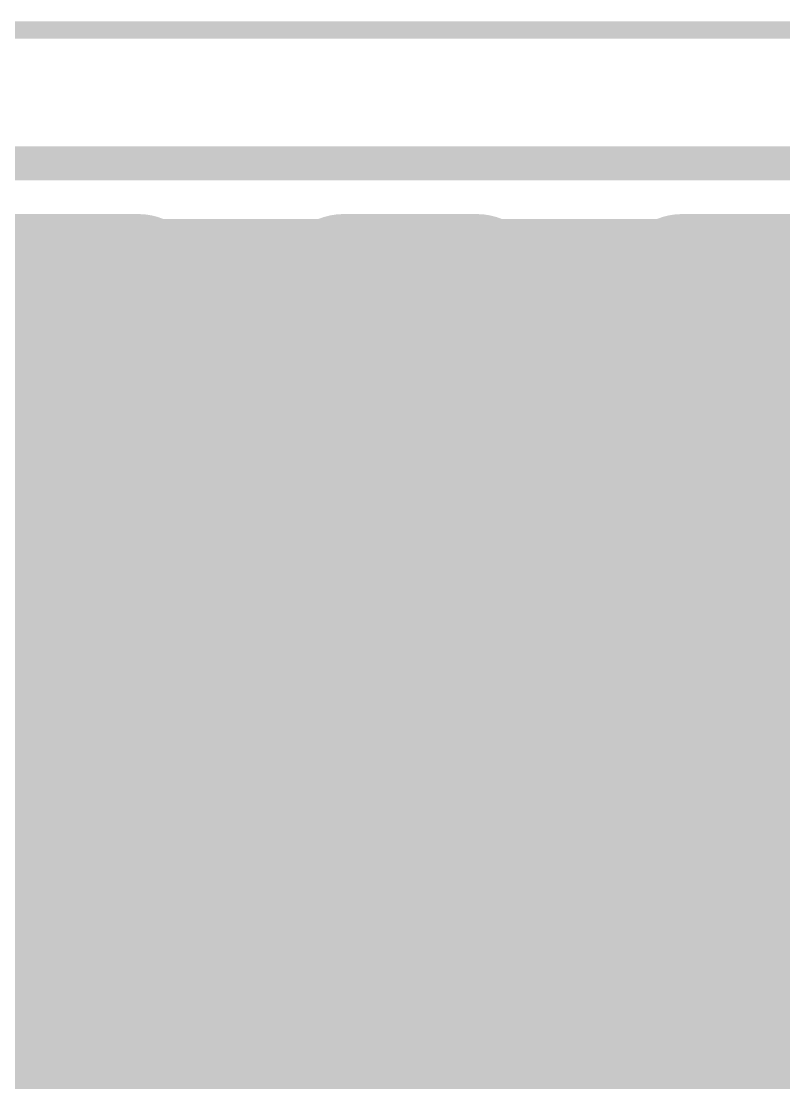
# Model space of a CAD drawing. Extents: x -1.3 to 57, y -0.1 to 23.2.
# Drawn here: x 5.2 to 10.92, y 13.11 to 21.07 of the extents above; entities that cross this region are included whole.
import ezdxf

# ---------------------------------------------------------------- set-up
doc = ezdxf.new("R2010")
doc.units = 0
for name, color, linetype in [('1', 12, 'CONTINUOUS'), ('16', 132, 'CONTINUOUS'), ('18', 110, 'CONTINUOUS'), ('20', 31, 'CONTINUOUS'), ('21', 253, 'CONTINUOUS'), ('39', 12, 'CONTINUOUS'), ('41', 12, 'CONTINUOUS')]:
    doc.layers.add(name, color=color, linetype=linetype)

# ---------------------------------------------------------------- blocks, each defined once
blk = doc.blocks.new('RECT')
blk.add_solid([(-0.5, -0.5), (0.5, -0.5), (-0.5, 0.5), (0.5, 0.5)])
blk = doc.blocks.new('RECT440000X320000R50')
at = {"const_width": 0.5}
blk.add_lwpolyline([(1.125, -0.5), (1.125, 0.5, 0.4142), (0.875, 0.75), (-0.875, 0.75, 0.4142), (-1.125, 0.5), (-1.125, -0.5, 0.4142), (-0.875, -0.75), (0.875, -0.75, 0.4142)], format="xyb", close=True, dxfattribs=at)
blk.add_solid([(-0.9004, -0.5254), (0.9004, -0.5254), (-0.9004, 0.5254), (0.9004, 0.5254)])
blk = doc.blocks.new('ROUNDV')
at = {"const_width": 0.5}
blk.add_lwpolyline([(0, -0.25, 1), (0, 0.25, 1), (0, -0.25)], format="xyb", dxfattribs=at)

msp = doc.modelspace()

# ---------------------------------------------------------------- linework, layer by layer
at = {"layer": '1'}
for points, const_width in [([(6.6563, 19.4286), (6.6548, 19.431)], 0.3048), ([(6.6548, 19.431), (6.8486, 19.431)], 0.3048), ([(6.7055, 19.3099), (6.6563, 19.4286)], 0.3048), ([(6.8486, 19.431), (6.788, 19.2847)], 0.3048), ([(9.3882, 19.4301), (9.3878, 19.431)], 0.3048), ([(9.3878, 19.431), (9.3886, 19.431)], 0.3048), ([(9.3886, 19.431), (9.3882, 19.4301)], 0.3048), ([(6.7306, 19.1839), (6.7055, 19.3099)], 0.3048), ([(6.788, 19.2847), (6.788, 17.2045)], 0.3048), ([(6.7269, 19.2024), (6.788, 19.2024)], 0.3048), ([(6.7306, 18.397), (6.7306, 19.1839)], 0.3048), ([(6.7306, 18.8976), (6.788, 18.8976)], 0.3048), ([(6.7306, 18.5928), (6.788, 18.5928)], 0.3048), ([(4.4258, 18.397), (5.4258, 18.397)], 0.3048), ([(5.4258, 18.397), (5.4258, 18.0922)], 0.3048), ([(5.7306, 18.0922), (5.7306, 18.397)], 0.3048), ([(5.7306, 18.397), (6.7306, 18.397)], 0.3048), ([(8.1182, 18.2446), (8.1182, 10.6778)], 0.6096), ([(4.3684, 18.288), (5.4258, 18.288)], 0.3048), ([(5.7306, 18.288), (6.788, 18.288)], 0.3048), ([(10.6582, 18.2446), (10.7032, 18.1996)], 0.254), ([(10.7032, 18.1996), (10.7032, 18.0922)], 0.254), ([(5.4258, 18.0922), (4.4258, 18.0922)], 0.3048), ([(5.4258, 16.7172), (5.4258, 18.0922)], 0.3048), ([(5.4258, 18.0922), (5.7306, 18.0922)], 0.3048), ([(5.7306, 18.0922), (5.7306, 16.7172)], 0.3048), ([(6.7306, 18.0922), (5.7306, 18.0922)], 0.3048), ([(6.7306, 17.3053), (6.7306, 18.0922)], 0.3048), ([(10.7032, 15.6972), (10.7032, 18.0922)], 0.254), ([(5.4258, 17.9832), (5.7306, 17.9832)], 0.3048), ([(6.7306, 17.9832), (6.788, 17.9832)], 0.3048), ([(5.4258, 17.6784), (5.7306, 17.6784)], 0.3048), ([(6.7306, 17.6784), (6.788, 17.6784)], 0.3048), ([(5.4258, 17.3736), (5.7306, 17.3736)], 0.3048), ([(6.7306, 17.3736), (6.788, 17.3736)], 0.3048), ([(6.7055, 17.1793), (6.7306, 17.3053)], 0.3048), ([(6.788, 17.2045), (6.9144, 16.8993)], 0.3048), ([(6.6563, 17.0606), (6.7055, 17.1793)], 0.3048), ([(5.4258, 17.0688), (5.7306, 17.0688)], 0.3048), ([(6.585, 16.9537), (6.6563, 17.0606)], 0.3048), ([(6.6598, 17.0688), (6.8442, 17.0688)], 0.3048), ([(9.322, 16.8993), (9.3882, 17.0591)], 0.3048), ([(9.3882, 17.0591), (9.4544, 16.8993)], 0.3048), ([(6.4941, 16.8628), (6.585, 16.9537)], 0.3048), ([(6.9144, 16.8993), (7.1479, 16.6658)], 0.3048), ([(9.0885, 16.6658), (9.322, 16.8993)], 0.3048), ([(9.4544, 16.8993), (9.6879, 16.6658)], 0.3048), ([(6.3872, 16.7915), (6.4941, 16.8628)], 0.3048), ([(5.4258, 16.764), (5.7306, 16.764)], 0.3048), ([(6.1425, 16.7172), (6.2685, 16.7423)], 0.3048), ([(6.2685, 16.7423), (6.3872, 16.7915)], 0.3048), ([(6.321, 16.764), (7.0497, 16.764)], 0.3048), ([(9.1867, 16.764), (9.5897, 16.764)], 0.3048), ([(5.0139, 16.7172), (5.4258, 16.7172)], 0.3048), ([(5.7306, 16.7172), (6.1425, 16.7172)], 0.3048), ([(7.1479, 16.6658), (7.4531, 16.5394)], 0.3048), ([(8.7833, 16.5394), (9.0885, 16.6658)], 0.3048), ([(9.6879, 16.6658), (9.9931, 16.5394)], 0.3048), ([(7.4531, 16.5394), (7.5086, 16.5394)], 0.3048), ([(7.5086, 16.5394), (7.5086, 10.5565)], 0.3048), ([(8.7278, 10.9303), (8.7278, 16.5394)], 0.3048), ([(8.7278, 16.5394), (8.7833, 16.5394)], 0.3048), ([(9.9931, 16.5394), (10.2714, 16.5394)], 0.3048), ([(10.2714, 16.5394), (10.2714, 15.4323)], 0.3048), ([(0.5334, 16.4592), (7.5086, 16.4592)], 0.3048), ([(8.7278, 16.4592), (10.2714, 16.4592)], 0.3048), ([(0.5334, 16.1544), (7.5086, 16.1544)], 0.3048), ([(8.7278, 16.1544), (10.2714, 16.1544)], 0.3048), ([(0.5334, 15.8496), (7.5086, 15.8496)], 0.3048), ([(8.7278, 15.8496), (10.2714, 15.8496)], 0.3048), ([(10.7032, 15.6112), (10.7032, 15.6972)], 0.254), ([(0.5334, 15.5448), (7.5086, 15.5448)], 0.3048), ([(8.7278, 15.5448), (10.2714, 15.5448)], 0.3048), ([(11.811, 14.5034), (10.7032, 15.6112)], 0.254), ([(6.8703, 15.494), (4.0771, 15.494)], 0.3048), ([(6.9596, 15.4047), (6.8703, 15.494)], 0.3048), ([(6.9596, 13.5005), (6.9596, 15.4047)], 0.3048), ([(10.2714, 15.4323), (10.5243, 15.1794)], 0.3048), ([(6.9596, 15.24), (7.5086, 15.24)], 0.3048), ([(8.7278, 15.24), (10.4637, 15.24)], 0.3048), ([(10.5243, 15.1794), (11.0511, 14.6526)], 0.3048), ([(6.9596, 14.9352), (7.5086, 14.9352)], 0.3048), ([(8.7278, 14.9352), (10.7685, 14.9352)], 0.3048), ([(10.5321, 14.755), (10.2809, 14.651)], 0.3048), ([(10.8039, 14.755), (10.5321, 14.755)], 0.3048), ([(11.0511, 14.6526), (10.8039, 14.755)], 0.3048), ([(10.2809, 14.651), (10.0886, 14.4587)], 0.3048), ([(6.9596, 14.6304), (7.5086, 14.6304)], 0.3048), ([(8.7278, 14.6304), (10.2603, 14.6304)], 0.3048), ([(10.0886, 14.4587), (9.9846, 14.2075)], 0.3048), ([(6.9596, 14.3256), (7.5086, 14.3256)], 0.3048), ([(8.7278, 14.3256), (10.0335, 14.3256)], 0.3048), ([(9.9846, 14.2075), (9.9846, 13.9357)], 0.3048), ([(6.9596, 14.0208), (7.5086, 14.0208)], 0.3048), ([(8.7278, 14.0208), (9.9846, 14.0208)], 0.3048), ([(10.668, 14.0716), (10.668, 2.032)], 0.254), ([(9.9846, 13.9357), (10.0886, 13.6845)], 0.3048), ([(6.9596, 13.716), (7.5086, 13.716)], 0.3048), ([(8.7278, 13.716), (10.0756, 13.716)], 0.3048), ([(10.0886, 13.6845), (10.2362, 13.5369)], 0.3048), ([(10.2362, 13.5369), (10.2362, 3.7848)], 0.3048), ([(6.8703, 13.4112), (6.9596, 13.5005)], 0.3048), ([(4.0771, 13.4112), (6.8703, 13.4112)], 0.3048), ([(6.8703, 13.4112), (7.5086, 13.4112)], 0.3048), ([(8.7278, 13.4112), (10.2362, 13.4112)], 0.3048), ([(0.5334, 13.1064), (7.5086, 13.1064)], 0.3048), ([(8.7278, 13.1064), (10.2362, 13.1064)], 0.3048)]:
    msp.add_lwpolyline(points, dxfattribs=dict(at, const_width=const_width))
for points, const_width in [([(6.7181, 19.4733, 1), (6.5914, 19.3887)], 0.1524), ([(6.6548, 19.5072, 1), (6.6548, 19.3548)], 0.1524), ([(6.7267, 19.4578, 1), (6.5859, 19.3995)], 0.1524), ([(6.919, 19.4018, 1), (6.7782, 19.4602)], 0.1524), ([(6.8486, 19.3548, 1), (6.8486, 19.5072)], 0.1524), ([(9.4582, 19.4602, 1), (9.3174, 19.4018)], 0.1524), ([(9.3878, 19.5072, 1), (9.3878, 19.3548)], 0.1524), ([(9.4591, 19.402, 1), (9.3181, 19.46)], 0.1524), ([(9.3886, 19.3548, 1), (9.3886, 19.5072)], 0.1524), ([(6.593, 19.3863, 1), (6.7197, 19.471)], 0.1524), ([(9.3177, 19.4591, 1), (9.4587, 19.4011)], 0.1524), ([(9.3178, 19.4009, 1), (9.4586, 19.4593)], 0.1524), ([(6.7803, 19.3248, 1), (6.6308, 19.295)], 0.1524), ([(6.8642, 19.2847, 1), (6.7118, 19.2847)], 0.1524), ([(6.6351, 19.2807, 1), (6.7759, 19.3391)], 0.1524), ([(6.7269, 19.2786, 1), (6.7269, 19.1262)], 0.1524), ([(6.7176, 19.3139, 1), (6.8584, 19.2556)], 0.1524), ([(6.788, 19.1262, 1), (6.788, 19.2786)], 0.1524), ([(6.8068, 19.1839, 1), (6.6544, 19.1839)], 0.1524), ([(6.6559, 19.169, 1), (6.8053, 19.1987)], 0.1524), ([(6.7306, 18.9738, 1), (6.7306, 18.8214)], 0.1524), ([(6.788, 18.8214, 1), (6.788, 18.9738)], 0.1524), ([(6.7306, 18.669, 1), (6.7306, 18.5166)], 0.1524), ([(6.788, 18.5166, 1), (6.788, 18.669)], 0.1524), ([(5.502, 18.397, 1), (5.3496, 18.397)], 0.1524), ([(5.4258, 18.3208, 1), (5.4258, 18.4732)], 0.1524), ([(5.8068, 18.397, 1), (5.6544, 18.397)], 0.1524), ([(5.7306, 18.4732, 1), (5.7306, 18.3208)], 0.1524), ([(6.7306, 18.3208, 1), (6.7306, 18.4732)], 0.1524), ([(8.2706, 18.2446, 1), (7.9658, 18.2446)], 0.3048), ([(6.6544, 18.397, 1), (6.8068, 18.397)], 0.1524), ([(5.4258, 18.2118, 1), (5.4258, 18.3642)], 0.1524), ([(5.7306, 18.3642, 1), (5.7306, 18.2118)], 0.1524), ([(6.788, 18.2118, 1), (6.788, 18.3642)], 0.1524), ([(10.7031, 18.2895, 1), (10.6133, 18.1997)], 0.127), ([(10.7667, 18.1996, 1), (10.6397, 18.1996)], 0.127), ([(10.6583, 18.1547, 1), (10.7481, 18.2445)], 0.127), ([(5.502, 18.0922, 1), (5.3496, 18.0922)], 0.1524), ([(5.4258, 18.1684, 1), (5.4258, 18.016)], 0.1524), ([(5.4258, 18.016, 1), (5.4258, 18.1684)], 0.1524), ([(5.8068, 18.0922, 1), (5.6544, 18.0922)], 0.1524), ([(5.7306, 18.1684, 1), (5.7306, 18.016)], 0.1524), ([(5.7306, 18.016, 1), (5.7306, 18.1684)], 0.1524), ([(6.8068, 18.0922, 1), (6.6544, 18.0922)], 0.1524), ([(6.7306, 18.016, 1), (6.7306, 18.1684)], 0.1524), ([(5.3496, 18.0922, 1), (5.502, 18.0922)], 0.1524), ([(5.6544, 18.0922, 1), (5.8068, 18.0922)], 0.1524), ([(10.7667, 18.0922, 1), (10.6397, 18.0922)], 0.127), ([(10.6397, 18.0922, 1), (10.7667, 18.0922)], 0.127), ([(5.4258, 18.0594, 1), (5.4258, 17.907)], 0.1524), ([(5.7306, 17.907, 1), (5.7306, 18.0594)], 0.1524), ([(6.7306, 18.0594, 1), (6.7306, 17.907)], 0.1524), ([(6.788, 17.907, 1), (6.788, 18.0594)], 0.1524), ([(5.4258, 17.7546, 1), (5.4258, 17.6022)], 0.1524), ([(5.7306, 17.6022, 1), (5.7306, 17.7546)], 0.1524), ([(6.7306, 17.7546, 1), (6.7306, 17.6022)], 0.1524), ([(6.788, 17.6022, 1), (6.788, 17.7546)], 0.1524), ([(5.4258, 17.4498, 1), (5.4258, 17.2974)], 0.1524), ([(5.7306, 17.2974, 1), (5.7306, 17.4498)], 0.1524), ([(6.7306, 17.4498, 1), (6.7306, 17.2974)], 0.1524), ([(6.788, 17.2974, 1), (6.788, 17.4498)], 0.1524), ([(6.8053, 17.2905, 1), (6.6559, 17.3202)], 0.1524), ([(6.6544, 17.3053, 1), (6.8068, 17.3053)], 0.1524), ([(6.8584, 17.2336, 1), (6.7176, 17.1753)], 0.1524), ([(6.6308, 17.1942, 1), (6.7803, 17.1644)], 0.1524), ([(6.7759, 17.1501, 1), (6.6351, 17.2085)], 0.1524), ([(6.7118, 17.2045, 1), (6.8642, 17.2045)], 0.1524), ([(5.4258, 17.145, 1), (5.4258, 16.9926)], 0.1524), ([(5.7306, 16.9926, 1), (5.7306, 17.145)], 0.1524), ([(6.6598, 17.145, 1), (6.6598, 16.9926)], 0.1524), ([(6.7197, 17.0182, 1), (6.593, 17.1029)], 0.1524), ([(6.8442, 16.9926, 1), (6.8442, 17.145)], 0.1524), ([(9.4586, 17.0883, 1), (9.3178, 17.03)], 0.1524), ([(9.4586, 17.03, 1), (9.3178, 17.0883)], 0.1524), ([(6.5859, 17.0897, 1), (6.7267, 17.0314)], 0.1524), ([(6.5216, 16.9961, 1), (6.6483, 16.9114)], 0.1524), ([(6.6388, 16.8998, 1), (6.5311, 17.0076)], 0.1524), ([(6.9683, 16.9532, 1), (6.8605, 16.8454)], 0.1524), ([(9.3759, 16.8454, 1), (9.2681, 16.9532)], 0.1524), ([(9.5083, 16.9532, 1), (9.4005, 16.8454)], 0.1524), ([(6.4402, 16.9167, 1), (6.548, 16.809)], 0.1524), ([(6.5364, 16.7995, 1), (6.4517, 16.9262)], 0.1524), ([(6.844, 16.8702, 1), (6.9848, 16.9285)], 0.1524), ([(9.2516, 16.9285, 1), (9.3924, 16.8702)], 0.1524), ([(9.384, 16.8702, 1), (9.5248, 16.9285)], 0.1524), ([(5.4258, 16.8402, 1), (5.4258, 16.6878)], 0.1524), ([(5.7306, 16.6878, 1), (5.7306, 16.8402)], 0.1524), ([(6.2393, 16.8127, 1), (6.2977, 16.6719)], 0.1524), ([(6.321, 16.8402, 1), (6.321, 16.6878)], 0.1524), ([(6.2834, 16.6675, 1), (6.2536, 16.817)], 0.1524), ([(6.3449, 16.8548, 1), (6.4296, 16.7281)], 0.1524), ([(6.4164, 16.7211, 1), (6.3581, 16.8618)], 0.1524), ([(7.0497, 16.6878, 1), (7.0497, 16.8402)], 0.1524), ([(9.1867, 16.8402, 1), (9.1867, 16.6878)], 0.1524), ([(9.5897, 16.6878, 1), (9.5897, 16.8402)], 0.1524), ([(5.3496, 16.7172, 1), (5.502, 16.7172)], 0.1524), ([(5.4258, 16.641, 1), (5.4258, 16.7934)], 0.1524), ([(5.7306, 16.7934, 1), (5.7306, 16.641)], 0.1524), ([(5.6544, 16.7172, 1), (5.8068, 16.7172)], 0.1524), ([(6.1276, 16.7919, 1), (6.1573, 16.6425)], 0.1524), ([(6.1425, 16.641, 1), (6.1425, 16.7934)], 0.1524), ([(7.1771, 16.7362, 1), (7.1188, 16.5954)], 0.1524), ([(7.094, 16.6119, 1), (7.2018, 16.7197)], 0.1524), ([(9.0346, 16.7197, 1), (9.1424, 16.6119)], 0.1524), ([(9.1176, 16.5954, 1), (9.0593, 16.7362)], 0.1524), ([(9.7171, 16.7362, 1), (9.6588, 16.5954)], 0.1524), ([(9.634, 16.6119, 1), (9.7418, 16.7197)], 0.1524), ([(7.4531, 16.6156, 1), (7.4531, 16.4632)], 0.1524), ([(7.4239, 16.469, 1), (7.4822, 16.6098)], 0.1524), ([(7.5848, 16.5394, 1), (7.4324, 16.5394)], 0.1524), ([(7.5086, 16.4632, 1), (7.5086, 16.6156)], 0.1524), ([(8.804, 16.5394, 1), (8.6516, 16.5394)], 0.1524), ([(8.7278, 16.6156, 1), (8.7278, 16.4632)], 0.1524), ([(8.7542, 16.6098, 1), (8.8125, 16.469)], 0.1524), ([(8.7833, 16.4632, 1), (8.7833, 16.6156)], 0.1524), ([(9.9931, 16.6156, 1), (9.9931, 16.4632)], 0.1524), ([(9.9639, 16.469, 1), (10.0222, 16.6098)], 0.1524), ([(10.3476, 16.5394, 1), (10.1952, 16.5394)], 0.1524), ([(10.2714, 16.4632, 1), (10.2714, 16.6156)], 0.1524), ([(7.5086, 16.383, 1), (7.5086, 16.5354)], 0.1524), ([(8.7278, 16.5354, 1), (8.7278, 16.383)], 0.1524), ([(10.2714, 16.383, 1), (10.2714, 16.5354)], 0.1524), ([(7.5086, 16.0782, 1), (7.5086, 16.2306)], 0.1524), ([(8.7278, 16.2306, 1), (8.7278, 16.0782)], 0.1524), ([(10.2714, 16.0782, 1), (10.2714, 16.2306)], 0.1524), ([(7.5086, 15.7734, 1), (7.5086, 15.9258)], 0.1524), ([(8.7278, 15.9258, 1), (8.7278, 15.7734)], 0.1524), ([(10.2714, 15.7734, 1), (10.2714, 15.9258)], 0.1524), ([(10.7667, 15.6972, 1), (10.6397, 15.6972)], 0.127), ([(10.6397, 15.6972, 1), (10.7667, 15.6972)], 0.127), ([(7.5086, 15.4686, 1), (7.5086, 15.621)], 0.1524), ([(8.7278, 15.621, 1), (8.7278, 15.4686)], 0.1524), ([(10.2714, 15.4686, 1), (10.2714, 15.621)], 0.1524), ([(10.7481, 15.6561, 1), (10.6583, 15.5663)], 0.127), ([(6.9242, 15.5479, 1), (6.8164, 15.4401)], 0.1524), ([(6.8703, 15.4178, 1), (6.8703, 15.5702)], 0.1524), ([(10.6397, 15.6112, 1), (10.7667, 15.6112)], 0.127), ([(7.0358, 15.4047, 1), (6.8834, 15.4047)], 0.1524), ([(6.9057, 15.3508, 1), (7.0135, 15.4586)], 0.1524), ([(10.3253, 15.4862, 1), (10.2175, 15.3785)], 0.1524), ([(10.1952, 15.4323, 1), (10.3476, 15.4323)], 0.1524), ([(6.9596, 15.3162, 1), (6.9596, 15.1638)], 0.1524), ([(7.5086, 15.1638, 1), (7.5086, 15.3162)], 0.1524), ([(8.7278, 15.3162, 1), (8.7278, 15.1638)], 0.1524), ([(10.4637, 15.1638, 1), (10.4637, 15.3162)], 0.1524), ([(10.5782, 15.2333, 1), (10.4705, 15.1255)], 0.1524), ([(10.4705, 15.1255, 1), (10.5782, 15.2333)], 0.1524), ([(6.9596, 15.0114, 1), (6.9596, 14.859)], 0.1524), ([(7.5086, 14.859, 1), (7.5086, 15.0114)], 0.1524), ([(8.7278, 15.0114, 1), (8.7278, 14.859)], 0.1524), ([(10.7685, 14.859, 1), (10.7685, 15.0114)], 0.1524), ([(10.5321, 14.8312, 1), (10.5321, 14.6788)], 0.1524), ([(10.5612, 14.6846, 1), (10.5029, 14.8254)], 0.1524), ([(10.8331, 14.8254, 1), (10.7748, 14.6846)], 0.1524), ([(10.8039, 14.6788, 1), (10.8039, 14.8312)], 0.1524), ([(10.3348, 14.5971, 1), (10.227, 14.7048)], 0.1524), ([(6.9596, 14.7066, 1), (6.9596, 14.5542)], 0.1524), ([(7.5086, 14.5542, 1), (7.5086, 14.7066)], 0.1524), ([(8.7278, 14.7066, 1), (8.7278, 14.5542)], 0.1524), ([(10.2517, 14.7214, 1), (10.31, 14.5806)], 0.1524), ([(10.2603, 14.5542, 1), (10.2603, 14.7066)], 0.1524), ([(10.0348, 14.5126, 1), (10.1425, 14.4048)], 0.1524), ([(10.159, 14.4296, 1), (10.0182, 14.4879)], 0.1524), ([(6.9596, 14.4018, 1), (6.9596, 14.2494)], 0.1524), ([(7.5086, 14.2494, 1), (7.5086, 14.4018)], 0.1524), ([(8.7278, 14.4018, 1), (8.7278, 14.2494)], 0.1524), ([(10.0335, 14.2494, 1), (10.0335, 14.4018)], 0.1524), ([(10.0608, 14.2075, 1), (9.9084, 14.2075)], 0.1524), ([(9.9142, 14.2367, 1), (10.055, 14.1784)], 0.1524), ([(6.9596, 14.097, 1), (6.9596, 13.9446)], 0.1524), ([(7.5086, 13.9446, 1), (7.5086, 14.097)], 0.1524), ([(8.7278, 14.097, 1), (8.7278, 13.9446)], 0.1524), ([(9.9846, 13.9446, 1), (9.9846, 14.097)], 0.1524), ([(10.7315, 14.0716, 1), (10.6045, 14.0716)], 0.127), ([(10.055, 13.9648, 1), (9.9142, 13.9065)], 0.1524), ([(9.9084, 13.9357, 1), (10.0608, 13.9357)], 0.1524), ([(6.9596, 13.7922, 1), (6.9596, 13.6398)], 0.1524), ([(7.5086, 13.6398, 1), (7.5086, 13.7922)], 0.1524), ([(8.7278, 13.7922, 1), (8.7278, 13.6398)], 0.1524), ([(10.0756, 13.6398, 1), (10.0756, 13.7922)], 0.1524), ([(10.1425, 13.7384, 1), (10.0348, 13.6306)], 0.1524), ([(10.0182, 13.6553, 1), (10.159, 13.7136)], 0.1524), ([(10.3124, 13.5369, 1), (10.16, 13.5369)], 0.1524), ([(7.0135, 13.4466, 1), (6.9057, 13.5544)], 0.1524), ([(10.1823, 13.483, 1), (10.2901, 13.5908)], 0.1524), ([(6.8703, 13.4874, 1), (6.8703, 13.335)], 0.1524), ([(6.8164, 13.4651, 1), (6.9242, 13.3573)], 0.1524), ([(6.8703, 13.335, 1), (6.8703, 13.4874)], 0.1524), ([(6.8834, 13.5005, 1), (7.0358, 13.5005)], 0.1524), ([(7.5086, 13.335, 1), (7.5086, 13.4874)], 0.1524), ([(8.7278, 13.4874, 1), (8.7278, 13.335)], 0.1524), ([(10.2362, 13.335, 1), (10.2362, 13.4874)], 0.1524), ([(7.5086, 13.0302, 1), (7.5086, 13.1826)], 0.1524), ([(8.7278, 13.1826, 1), (8.7278, 13.0302)], 0.1524), ([(10.2362, 13.0302, 1), (10.2362, 13.1826)], 0.1524)]:
    msp.add_lwpolyline(points, format="xyb", dxfattribs=dict(at, const_width=const_width))
at = {"layer": '16'}
for points, const_width in [([(0.5334, 19.431), (11.4035, 19.431)], 0.3048), ([(11.303, 19.3305), (10.4891, 18.5166)], 0.3048), ([(2.1309, 19.2024), (11.1749, 19.2024)], 0.3048), ([(11.7348, 19.1516), (10.668, 18.0848)], 0.254), ([(2.5035, 18.8976), (10.8701, 18.8976)], 0.3048), ([(2.6539, 18.5928), (10.5653, 18.5928)], 0.3048), ([(10.4891, 18.5166), (10.2362, 18.2637)], 0.3048), ([(10.4891, 18.5166), (10.4891, 18.5166)], 0.3048), ([(8.128, 10.287), (16.3068, 18.4658)], 0.254), ([(2.6839, 18.288), (10.2605, 18.288)], 0.3048), ([(10.2362, 18.2637), (10.2362, 14.6063)], 0.3048), ([(10.668, 18.0848), (10.668, 14.0716)], 0.254), ([(2.6058, 17.9832), (10.2362, 17.9832)], 0.3048), ([(2.4004, 17.6784), (10.2362, 17.6784)], 0.3048), ([(0.5334, 17.3736), (10.2362, 17.3736)], 0.3048), ([(0.5334, 17.0688), (10.2362, 17.0688)], 0.3048), ([(0.5334, 16.764), (10.2362, 16.764)], 0.3048), ([(0.5334, 16.4592), (10.2362, 16.4592)], 0.3048), ([(0.5334, 16.1544), (10.2362, 16.1544)], 0.3048), ([(0.5334, 15.8496), (10.2362, 15.8496)], 0.3048), ([(0.5334, 15.5448), (10.2362, 15.5448)], 0.3048), ([(0.5334, 15.24), (10.2362, 15.24)], 0.3048), ([(0.5334, 14.9352), (10.2362, 14.9352)], 0.3048), ([(0.5334, 14.6304), (10.2362, 14.6304)], 0.3048), ([(10.2362, 14.6063), (10.0886, 14.4587)], 0.3048), ([(10.0886, 14.4587), (9.9846, 14.2075)], 0.3048), ([(0.5334, 14.3256), (10.0335, 14.3256)], 0.3048), ([(9.9846, 14.2075), (9.9846, 13.9357)], 0.3048), ([(0.5334, 14.0208), (9.9846, 14.0208)], 0.3048), ([(9.9846, 13.9357), (10.0886, 13.6845)], 0.3048), ([(0.5334, 13.716), (10.0756, 13.716)], 0.3048), ([(10.0886, 13.6845), (10.2809, 13.4922)], 0.3048), ([(10.2809, 13.4922), (10.5321, 13.3882)], 0.3048), ([(0.5334, 13.4112), (10.4765, 13.4112)], 0.3048), ([(10.6185, 13.3882), (7.9491, 10.7188)], 0.3048), ([(10.5321, 13.3882), (10.6185, 13.3882)], 0.3048), ([(0.5334, 13.1064), (10.3367, 13.1064)], 0.3048)]:
    msp.add_lwpolyline(points, dxfattribs=dict(at, const_width=const_width))
for points, const_width in [([(10.8701, 18.8214, 1), (10.8701, 18.9738)], 0.1524), ([(10.5653, 18.5166, 1), (10.5653, 18.669)], 0.1524), ([(10.4891, 18.5928, 1), (10.4891, 18.4404)], 0.1524), ([(10.4353, 18.5705, 1), (10.543, 18.4627)], 0.1524), ([(10.543, 18.4627, 1), (10.4353, 18.5705)], 0.1524), ([(10.4891, 18.4404, 1), (10.4891, 18.5928)], 0.1524), ([(10.3124, 18.2637, 1), (10.16, 18.2637)], 0.1524), ([(10.1823, 18.3175, 1), (10.2901, 18.2098)], 0.1524), ([(10.2605, 18.2118, 1), (10.2605, 18.3642)], 0.1524), ([(10.7315, 18.0848, 1), (10.6045, 18.0848)], 0.127), ([(10.6231, 18.1297, 1), (10.7129, 18.0399)], 0.127), ([(10.2362, 17.907, 1), (10.2362, 18.0594)], 0.1524), ([(10.2362, 17.6022, 1), (10.2362, 17.7546)], 0.1524), ([(10.2362, 17.2974, 1), (10.2362, 17.4498)], 0.1524), ([(10.2362, 16.9926, 1), (10.2362, 17.145)], 0.1524), ([(10.2362, 16.6878, 1), (10.2362, 16.8402)], 0.1524), ([(10.2362, 16.383, 1), (10.2362, 16.5354)], 0.1524), ([(10.2362, 16.0782, 1), (10.2362, 16.2306)], 0.1524), ([(10.2362, 15.7734, 1), (10.2362, 15.9258)], 0.1524), ([(10.2362, 15.4686, 1), (10.2362, 15.621)], 0.1524), ([(10.2362, 15.1638, 1), (10.2362, 15.3162)], 0.1524), ([(10.2362, 14.859, 1), (10.2362, 15.0114)], 0.1524), ([(10.2901, 14.5524, 1), (10.1823, 14.6602)], 0.1524), ([(10.2362, 14.5542, 1), (10.2362, 14.7066)], 0.1524), ([(10.16, 14.6063, 1), (10.3124, 14.6063)], 0.1524), ([(10.0348, 14.5126, 1), (10.1425, 14.4048)], 0.1524), ([(10.159, 14.4296, 1), (10.0182, 14.4879)], 0.1524), ([(10.0335, 14.2494, 1), (10.0335, 14.4018)], 0.1524), ([(10.0608, 14.2075, 1), (9.9084, 14.2075)], 0.1524), ([(9.9142, 14.2367, 1), (10.055, 14.1784)], 0.1524), ([(9.9846, 13.9446, 1), (9.9846, 14.097)], 0.1524), ([(10.055, 13.9648, 1), (9.9142, 13.9065)], 0.1524), ([(10.6045, 14.0716, 1), (10.7315, 14.0716)], 0.127), ([(9.9084, 13.9357, 1), (10.0608, 13.9357)], 0.1524), ([(10.0756, 13.6398, 1), (10.0756, 13.7922)], 0.1524), ([(10.1425, 13.7384, 1), (10.0348, 13.6306)], 0.1524), ([(10.0182, 13.6553, 1), (10.159, 13.7136)], 0.1524), ([(10.31, 13.5626, 1), (10.2517, 13.4218)], 0.1524), ([(10.227, 13.4384, 1), (10.3348, 13.5461)], 0.1524), ([(10.5321, 13.4644, 1), (10.5321, 13.312)], 0.1524), ([(10.4765, 13.335, 1), (10.4765, 13.4874)], 0.1524), ([(10.5029, 13.3178, 1), (10.5612, 13.4586)], 0.1524), ([(10.6724, 13.3343, 1), (10.5647, 13.4421)], 0.1524), ([(10.6185, 13.312, 1), (10.6185, 13.4644)], 0.1524), ([(10.3367, 13.0302, 1), (10.3367, 13.1826)], 0.1524)]:
    msp.add_lwpolyline(points, format="xyb", dxfattribs=dict(at, const_width=const_width))
at = {"layer": '20'}
for points, const_width in [([(0.065, 21), (51.935, 21)], 0.13), ([(0, 20), (52, 20)], 0.254)]:
    msp.add_lwpolyline(points, dxfattribs=dict(at, const_width=const_width))
at = {"layer": '21', "const_width": 0.127}
for points in [[(21.1582, 19.0446), (0.1582, 19.0446)], [(-1.2658, 14.6396), (6.0862, 14.6396)], [(6.0862, 14.6396), (6.0862, 5.6406)]]:
    msp.add_lwpolyline(points, dxfattribs=at)
at = {"layer": '21', "const_width": 0.0635}
for points in [[(6.118, 14.6396, 1), (6.0545, 14.6396)], [(6.0862, 14.6079, 1), (6.0862, 14.6714)]]:
    msp.add_lwpolyline(points, format="xyb", dxfattribs=at)

# ---------------------------------------------------------------- block references
at = {"layer": '1', "rotation": 90}
for p in [(5.5782, 18.2446), (8.1182, 18.2446), (10.6582, 18.2446)]:
    msp.add_blockref('RECT440000X320000R50', p, dxfattribs=at)
at = {"layer": '18', "xscale": 0.7064, "yscale": 0.7064}
for p in [(5.588, 16.002), (5.588, 16.002), (10.668, 14.0716), (10.668, 14.0716)]:
    msp.add_blockref('ROUNDV', p, dxfattribs=at)
at = {"layer": '39', "xscale": 17.653, "yscale": 20.955, "rotation": 90}
msp.add_blockref('RECT', (10.6045, 10.0457), dxfattribs=at)
at = {"layer": '41', "xscale": 1.778, "yscale": 2.667, "rotation": 90}
msp.add_blockref('RECT', (5.4737, 14.4526), dxfattribs=at)

doc.saveas('drawing.dxf')
